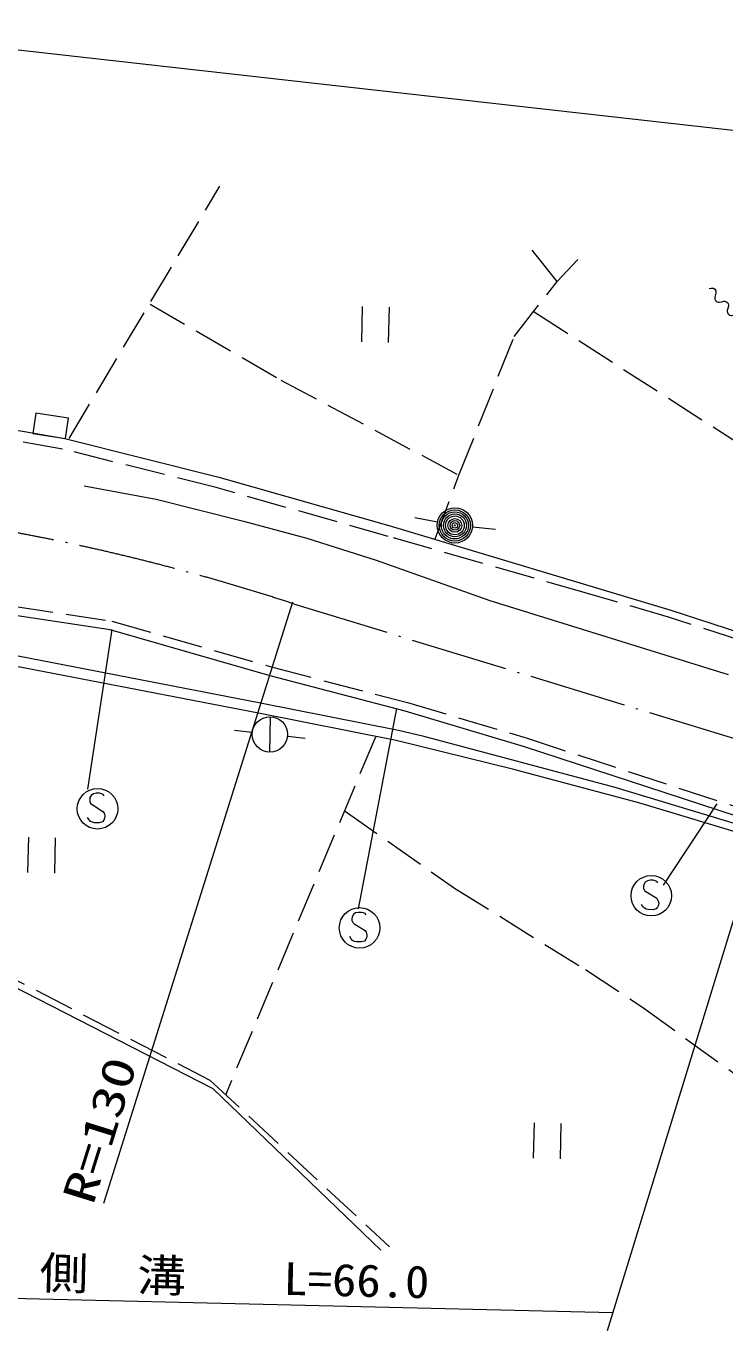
# Model space of a CAD drawing. Units: millimetres, scale not verified. Extents: x 40000 to 680000, y 20000 to 380000.
# Drawn here: x 324726 to 364132, y 265810 to 339374 of the extents above; entities that cross this region are included whole.
import ezdxf
from ezdxf.enums import TextEntityAlignment as Align

# ---------------------------------------------------------------- set-up
doc = ezdxf.new("R2010")
doc.units = ezdxf.units.MM
doc.header["$LTSCALE"] = 1000
doc.linetypes.add('USER2', pattern=[3, 2.25, -0.75])
doc.linetypes.add('USER4', pattern=[7.000001, 5.508197, -0.688525, 0.114754, -0.688525])
for name, color, linetype, lineweight in [('S-BGD', 1, 'Continuous', 13), ('S-BGD-HTXT', 6, 'Continuous', 13), ('S-BMK', 3, 'USER4', 13)]:
    doc.layers.add(name, color=color, linetype=linetype, lineweight=lineweight)
doc.styles.add('ＭＳ ゴシック', font='')
doc.styles.get('ＭＳ ゴシック').set_extended_font_data('MS Gothic')

# ---------------------------------------------------------------- blocks, each defined once
blk = doc.blocks.new('BUHIN112')
at = {"layer": 'S-BGD'}
blk.add_lwpolyline([(119, -499), (4, -461), (-51, -431), (-98, -387), (-131, -326), (-146, -264), (-142, -202), (-122, -140), (-85, -86), (85, 86), (117, 141), (139, 191), (144, 261), (127, 331), (95, 389), (46, 430), (-4, 461), (-119, 499)], dxfattribs=at)
blk = doc.blocks.new('BUHIN122')
at = {"layer": 'S-BGD'}
for p, q in [((-133, 1252), (-1174, -456)), ((137, -1255), (1178, 453))]:
    blk.add_line(p, q, dxfattribs=at)
blk = doc.blocks.new('BUHIN126')
at = {"layer": 'S-BGD'}
blk.add_lwpolyline([(-690, -448), (-672, -540), (-620, -619), (-528, -701), (-376, -794), (-228, -838), (-75, -830), (55, -761), (129, -651), (169, -574), (189, -452), (153, -356), (-193, 279), (-198, 404), (-163, 550), (-81, 662), (10, 735), (133, 781), (312, 733), (538, 595), (627, 520), (693, 419), (727, 298), (727, 143)], dxfattribs=at)
blk.add_circle((0, 0), 1144, dxfattribs=at)
blk = doc.blocks.new('BUHIN129')
at = {"layer": 'S-BGD'}
blk.add_line((-518, -850), (518, 850), dxfattribs=at)
blk.add_circle((0, 0), 995, dxfattribs=at)
blk = doc.blocks.new('BUHIN131')
at = {"layer": 'S-BGD'}
for radius in [995, 880, 765, 645, 530, 390, 270, 155, 30]:
    blk.add_circle((0, 0), radius, dxfattribs=at)

msp = doc.modelspace()

# ---------------------------------------------------------------- linework, layer by layer
at = {"layer": 'S-BGD', "linetype": 'USER2'}
for p, q in [((327149, 316120), (335656, 330349)), ((354675, 324980), (353057, 327010)), ((354675, 324980), (355843, 326213)), ((352244, 321867), (354675, 324980)), ((331718, 323695), (339097, 319414)), ((353375, 323263), (388027, 300999)), ((349132, 314055), (352244, 321867)), ((339097, 319414), (349132, 314055)), ((326779, 315527), (316372, 317358)), ((335442, 313360), (326779, 315527)), ((347787, 310469), (349132, 314055)), ((345148, 310602), (335442, 313360)), ((356258, 307429), (345148, 310602)), ((318083, 307580), (329569, 305817)), ((360952, 306057), (356258, 307429)), ((387914, 297309), (360952, 306057)), ((329569, 305817), (338613, 303226)), ((338613, 303226), (346242, 301237)), ((346242, 301237), (352981, 299225)), ((344420, 299293), (335980, 279146)), ((352981, 299225), (366303, 294850)), ((342667, 295141), (348890, 290770)), ((311958, 291890), (335091, 279952)), ((348890, 290770), (356268, 286180)), ((356268, 286180), (359482, 284056)), ((359482, 284056), (382636, 267316)), ((335091, 279952), (345214, 270542))]:
    msp.add_line(p, q, dxfattribs=at)
at = {"layer": 'S-BGD'}
for p, q in [((316460, 317951), (326904, 316114)), ((325267, 317544), (325101, 316400)), ((327116, 317276), (325267, 317544)), ((326951, 316132), (327116, 317276)), ((325101, 316400), (326951, 316132)), ((326904, 316114), (335597, 313939)), ((327996, 313463), (332070, 312694)), ((335597, 313939), (345313, 311179)), ((332070, 312694), (336979, 311466)), ((336979, 311466), (340552, 310504)), ((345313, 311179), (361076, 306438)), ((347925, 311412), (346648, 311656)), ((340552, 310504), (344469, 309272)), ((349903, 311134), (351198, 311017)), ((344469, 309272), (350884, 306986)), ((329462, 305328), (318010, 307085)), ((350884, 306986), (364312, 302810)), ((361076, 306438), (387739, 297786)), ((329562, 305351), (328185, 296362)), ((338481, 302744), (329462, 305328)), ((319500, 304786), (337950, 301221)), ((337835, 300632), (319386, 304197)), ((346107, 300755), (338481, 302744)), ((337950, 301221), (345717, 299688)), ((345609, 300896), (343450, 289597)), ((345587, 299102), (337835, 300632)), ((352832, 298748), (346107, 300755)), ((337481, 299545), (336486, 299652)), ((345717, 299688), (347072, 299354)), ((339470, 299335), (340464, 299232)), ((352161, 297481), (345587, 299102)), ((347072, 299354), (357925, 296463)), ((366147, 294375), (352832, 298748)), ((359271, 295588), (352161, 297481)), ((357925, 296463), (366235, 293958)), ((366113, 293525), (359271, 295588)), ((363672, 295521), (360653, 290936)), ((312157, 291308), (335254, 279470)), ((335254, 279470), (344724, 270362))]:
    msp.add_line(p, q, dxfattribs=at)
at = {"layer": 'S-BGD-HTXT'}
for p, q in [((312323, 339374), (397813, 329769)), ((339750, 306888), (329085, 272989)), ((365883, 293140), (357493, 265810)), ((319480, 267755), (357812, 266847))]:
    msp.add_line(p, q, dxfattribs=at)
at = {"layer": 'S-BMK'}
msp.add_line((339800, 306806), (370119, 297550), dxfattribs=at)
msp.add_arc((301446, 189795), 123136, 71.85159, 102.92804, dxfattribs=at)

# ---------------------------------------------------------------- block references
at = {"rotation": 210}
for name, p in [('BUHIN112', (363592, 324208)), ('BUHIN122', (344430, 322546)), ('BUHIN112', (364296, 323462)), ('BUHIN131', (348907, 311224)), ('BUHIN129', (338475, 299438)), ('BUHIN126', (328755, 295248)), ('BUHIN122', (325602, 292629)), ('BUHIN126', (359981, 290346)), ('BUHIN126', (343532, 288532)), ('BUHIN122', (354114, 276528))]:
    msp.add_blockref(name, p, dxfattribs=at)

# ---------------------------------------------------------------- texts
at = {"layer": 'S-BGD-HTXT', "style": 'ＭＳ ゴシック'}
for s, rotation, width, p in [('R=130', 72.7, 1.35, (329027, 272682)), ('側\u3000溝\u3000\u3000L=66.0', 358.6, 1.1, (325456, 267635))]:
    msp.add_text(s, height=1833, rotation=rotation, dxfattribs=dict(at, width=width)).set_placement(p, align=Align.BOTTOM_LEFT)

doc.saveas('drawing.dxf')
